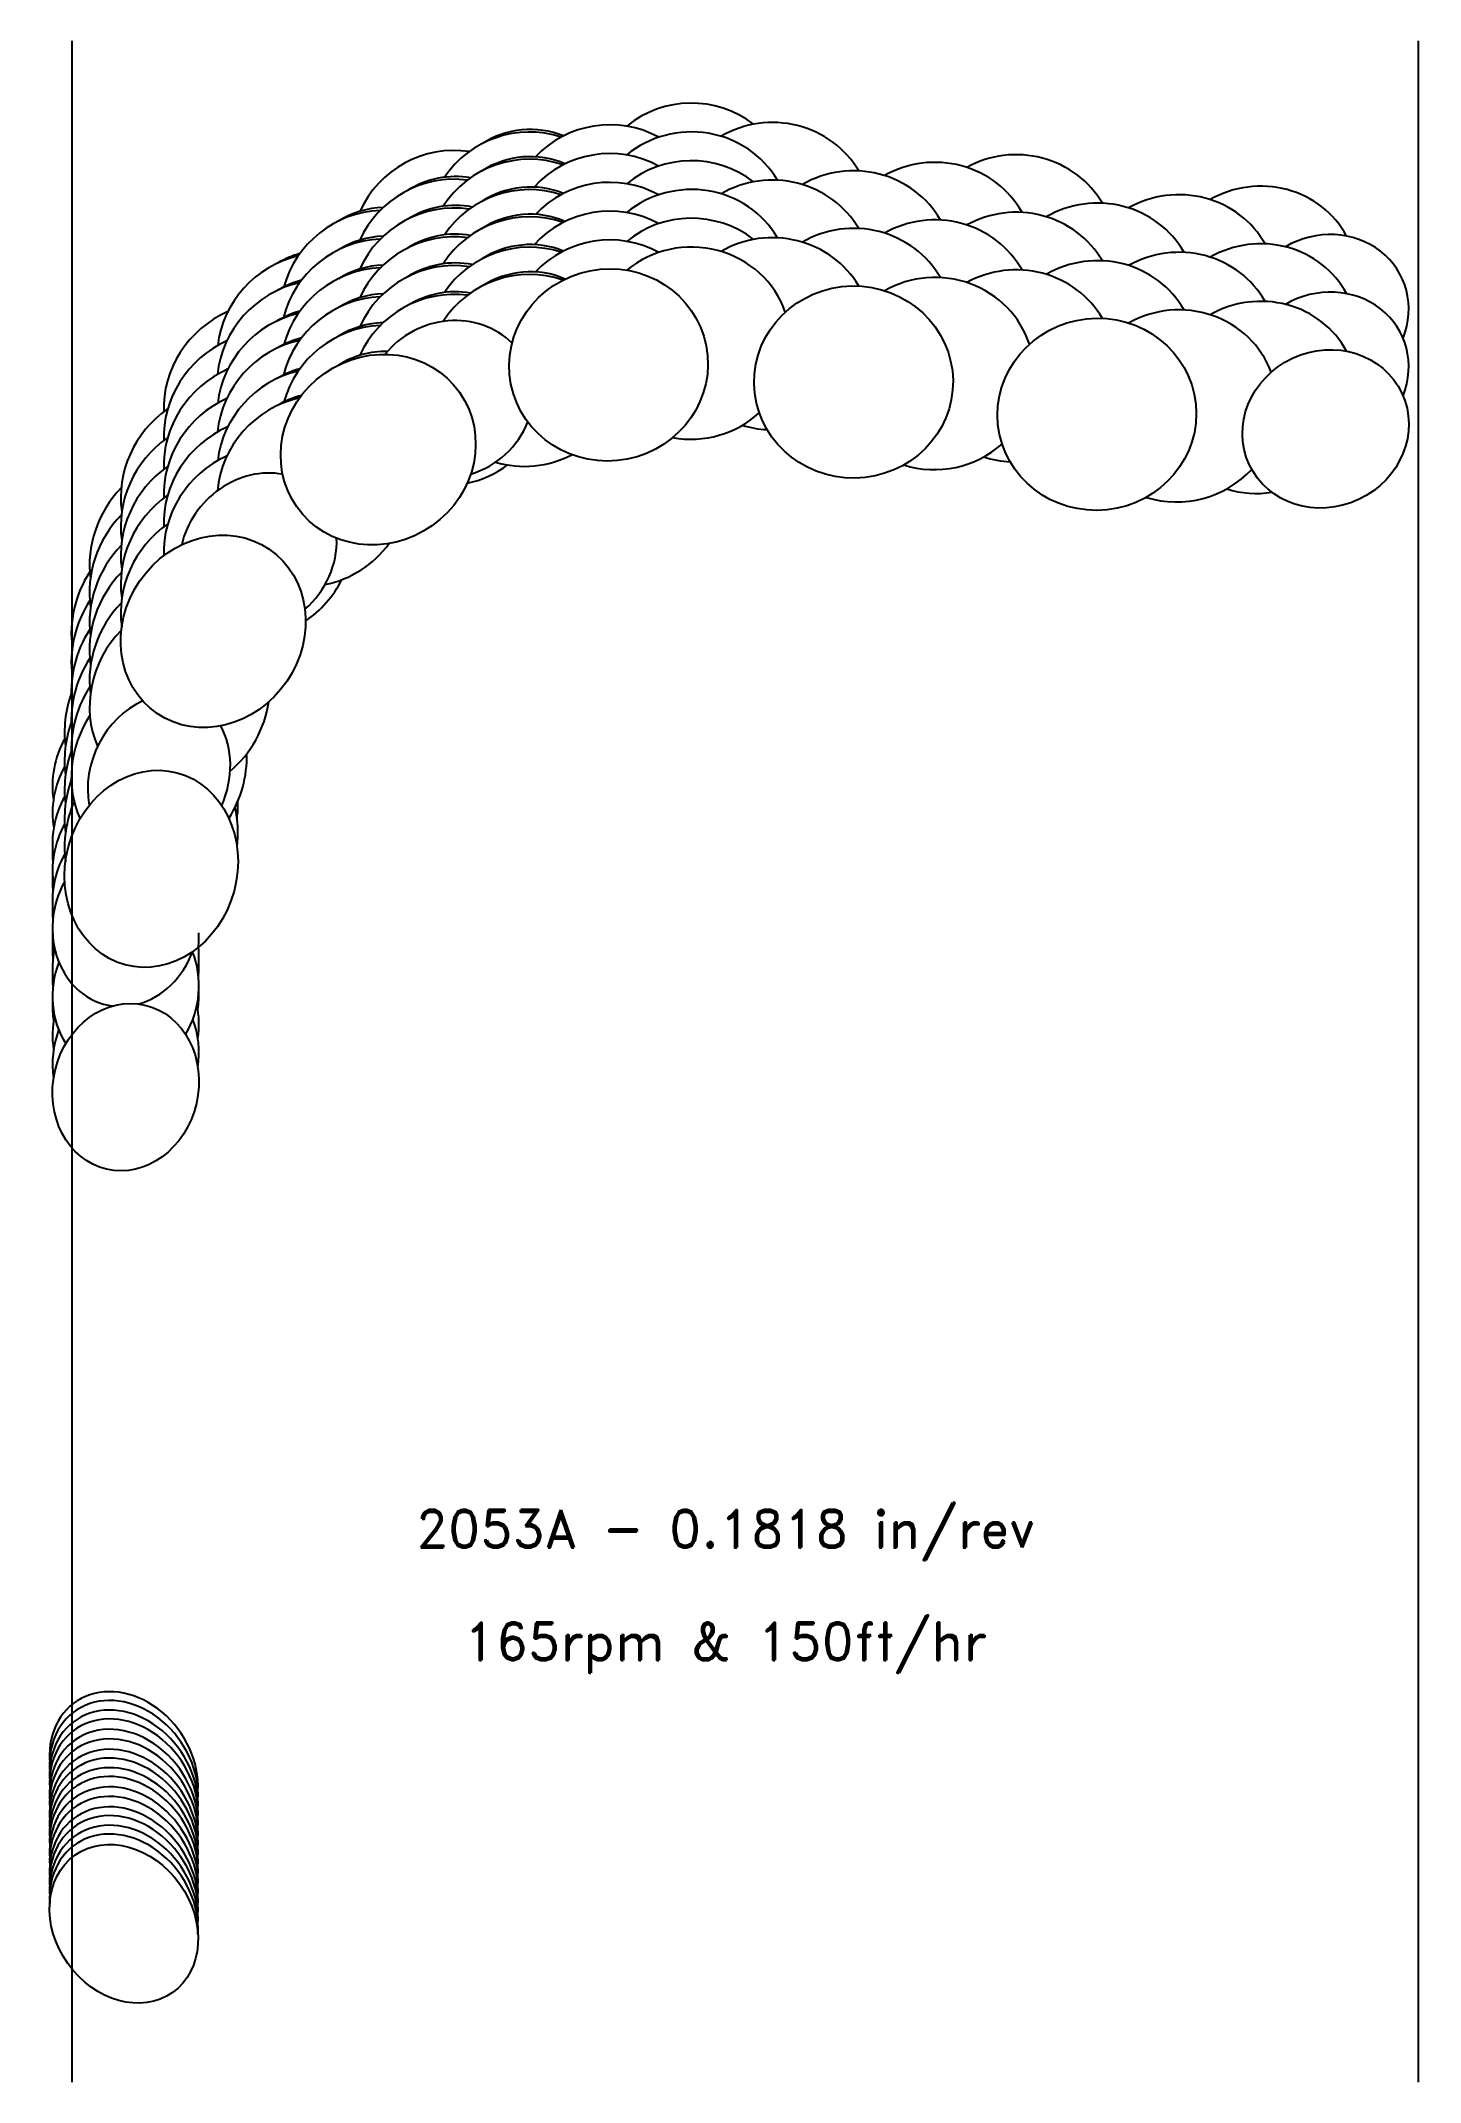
# Model space of a CAD drawing. Header units: inches. Extents: x -4.35 to 0.01, y -5.49 to 0.96.
import ezdxf
from ezdxf.enums import TextEntityAlignment as Align

# ---------------------------------------------------------------- set-up
doc = ezdxf.new("R2010")
doc.units = ezdxf.units.IN
doc.header["$MEASUREMENT"] = 0
for name, color, linetype, true_color in [('Blade_1', 30, 'Continuous', 0xff7f00), ('Blade_2', 7, 'Continuous', 0xcccc00), ('Blade_3', 7, 'Continuous', 0x00cc00), ('Blade_4', 7, 'Continuous', 0x00cccc), ('Blade_5', 7, 'Continuous', 0x0066cc), ('Blade_6', 190, 'Continuous', 0x7f00ff)]:
    doc.layers.add(name, color=color, linetype=linetype, true_color=true_color)
doc.layers.add('Gage_Line', color=7, linetype='Continuous')
doc.styles.add('RomanD', font='romand.shx')

msp = doc.modelspace()

# ---------------------------------------------------------------- linework, layer by layer
at = {"layer": 'Blade_1'}
for centre, major_axis, ratio, start_param, end_param in [((-2.5563, 0.296), (0.3081, 0.0608), 0.965549, 7.13767, 8.513794), ((-1.7832, 0.242), (0.314, 0.0053), 0.965916, 6.774774, 8.378035), ((-1.0152, 0.1401), (0.3122, 0.0333), 0.965532, 6.68098, 8.284417), ((-3.0569, 0.1875), (0.2396, 0.1155), 0.919209, 7.164645, 7.972955), ((-2.5563, 0.1142), (0.3081, 0.0608), 0.965549, 7.13767, 8.513794), ((-3.2836, 0.0286), (0.2567, 0.1809), 0.937745, 7.249135, 8.600926), ((-1.7832, 0.0602), (0.314, 0.0053), 0.965916, 6.774774, 8.378035), ((-0.2933, 0.0941), (0.2409, 0.1128), 0.925937, 5.501097, 7.94864), ((-3.0569, 0.0057), (0.2396, 0.1155), 0.919209, 7.164645, 7.972955), ((-1.0152, -0.0417), (0.3122, 0.0333), 0.965532, 6.68098, 8.284417), ((-3.2836, -0.1532), (0.2567, 0.1809), 0.937745, 7.249135, 8.600926), ((-0.2933, -0.0877), (0.2409, 0.1128), 0.925937, 5.501097, 7.94864), ((-3.0569, -0.1761), (0.2396, 0.1155), 0.919209, 6.591741, 8.333335), ((-3.6625, -0.2961), (0.1804, 0.1954), 0.871578, 7.489469, 7.53433), ((-3.0569, -0.1761), (0.2396, 0.1155), 0.919209, 4.547044, 5.508906), ((-3.8043, -0.5451), (0.1769, 0.2594), 0.895109, 7.449479, 8.655959), ((-3.6625, -0.4779), (0.1804, 0.1954), 0.871578, 7.489469, 7.53433), ((-3.6625, -0.6597), (0.1804, 0.1954), 0.871578, 6.779872, 8.433824), ((-3.8043, -0.7269), (0.1769, 0.2594), 0.895109, 7.449479, 8.655959), ((-3.6625, -0.6597), (0.1804, 0.1954), 0.871578, 4.593398, 5.570371), ((-3.9753, -1.3694), (0.1046, 0.2446), 0.81513, 6.995952, 8.541377), ((-3.9998, -1.295), (0.0819, 0.3031), 0.861668, 1.47682, 2.021486), ((-3.9753, -1.3694), (0.1046, 0.2446), 0.81513, 4.69697, 5.722895), ((-3.9998, -1.4768), (0.0819, 0.3031), 0.861668, 1.47682, 2.021486), ((-3.9998, -1.4768), (0.0819, 0.3031), 0.861668, 4.869167, 5.045007), ((-4.0805, -1.9841), (0.0605, 0.259), 0.861297, 1.7783, 1.951), ((-4.0805, -1.9841), (0.0605, 0.259), 0.861297, 4.861866, 5.034567), ((-4.0805, -2.1659), (0.0605, 0.259), 0.861297, 1.603883, 2.008881), ((-4.0805, -2.1659), (0.0605, 0.259), 0.861297, 4.803985, 5.208983), ((-4.0866, -4.6259), (-0.154, 0.2169), 0.81468, 3.867022, 7.265941), ((-4.0866, -4.8077), (-0.154, 0.2169), 0.81468, 3.934078, 7.198886)]:
    msp.add_ellipse(centre, major_axis=major_axis, ratio=ratio, start_param=start_param, end_param=end_param, dxfattribs=at)
for centre, major_axis, ratio in [((-2.5563, -0.0676), (0.3081, 0.0608), 0.965549), ((-1.7832, -0.1216), (0.314, 0.0053), 0.965916), ((-1.0152, -0.2235), (0.3122, 0.0333), 0.965532), ((-3.2836, -0.335), (0.2567, 0.1809), 0.937745), ((-0.2933, -0.2695), (0.2409, 0.1128), 0.925937), ((-3.8043, -0.9087), (0.1769, 0.2594), 0.895109), ((-3.9998, -1.6586), (0.0819, 0.3031), 0.861668), ((-4.0805, -2.3477), (0.0605, 0.259), 0.861297), ((-4.0866, -4.9895), (-0.154, 0.2169), 0.81468)]:
    msp.add_ellipse(centre, major_axis=major_axis, ratio=ratio, dxfattribs=at)
at = {"layer": 'Blade_2'}
for centre, major_axis, ratio, start_param, end_param in [((-2.8137, 0.2788), (0.2952, 0.107), 0.96046, 7.14735, 8.52767), ((-2.8137, 0.097), (0.2952, 0.107), 0.96046, 7.14735, 8.52767), ((-3.2836, 0.0903), (0.2226, 0.1456), 0.904429, 7.259024, 7.825078), ((-2.8137, -0.0848), (0.2952, 0.107), 0.96046, 7.14735, 8.52767), ((-3.4885, -0.1022), (0.2323, 0.2113), 0.924598, 7.296949, 8.631855), ((-3.2836, -0.0915), (0.2226, 0.1456), 0.904429, 7.259024, 7.825078), ((-3.4885, -0.284), (0.2323, 0.2113), 0.924598, 7.296949, 8.631855), ((-3.2836, -0.2733), (0.2226, 0.1456), 0.904429, 7.205692, 7.825078), ((-3.4885, -0.4658), (0.2323, 0.2113), 0.924598, 7.296949, 8.644088), ((-2.8137, -0.0848), (0.2952, 0.107), 0.96046, 4.053574, 4.848224), ((-3.91, -0.7522), (0.1471, 0.2774), 0.878897, 7.529797, 8.555036), ((-3.4885, -0.4658), (0.2323, 0.2113), 0.924598, 4.136049, 4.923173), ((-3.91, -0.934), (0.1471, 0.2774), 0.878897, 7.529797, 8.555036), ((-3.91, -1.1158), (0.1471, 0.2774), 0.878897, 7.529797, 8.824638), ((-3.91, -1.1158), (0.1471, 0.2774), 0.878897, 4.277826, 5.097176), ((-4.0805, -1.4654), (0.0605, 0.259), 0.861297, 1.250243, 2.018614), ((-4.0805, -1.6472), (0.0605, 0.259), 0.861297, 1.250243, 2.018614), ((-4.0805, -1.829), (0.0605, 0.259), 0.861297, 1.250243, 3.225111), ((-4.0805, -1.829), (0.0605, 0.259), 0.861297, 3.587756, 4.558115), ((-4.0866, -4.5931), (-0.154, 0.2169), 0.81468, 3.928896, 7.204067), ((-4.0866, -4.7749), (-0.154, 0.2169), 0.81468, 3.928896, 7.204067), ((-4.0866, -4.9567), (-0.154, 0.2169), 0.81468, 3.928896, 7.204067)]:
    msp.add_ellipse(centre, major_axis=major_axis, ratio=ratio, start_param=start_param, end_param=end_param, dxfattribs=at)
at = {"layer": 'Blade_3'}
for centre, major_axis, ratio, start_param, end_param in [((-2.2961, 0.3648), (0.3135, 0.018), 0.96582, 6.744414, 8.502292), ((-2.8137, 0.3401), (0.253, 0.0822), 0.932802, 7.087945, 8.132816), ((-1.5272, 0.2688), (0.3138, 0.0115), 0.965879, 6.744208, 8.346814), ((-3.0569, 0.2169), (0.2779, 0.1462), 0.949718, 7.212783, 8.547746), ((-2.2961, 0.183), (0.3135, 0.018), 0.96582, 6.744414, 8.502292), ((-0.7596, 0.1665), (0.3092, 0.0547), 0.96484, 6.612388, 8.202597), ((-2.8137, 0.1583), (0.253, 0.0822), 0.932802, 7.087945, 8.132816), ((-1.5272, 0.087), (0.3138, 0.0115), 0.965879, 6.744208, 8.346814), ((-3.0569, 0.0351), (0.2779, 0.1462), 0.949718, 7.212783, 8.547746), ((-2.2961, 0.0012), (0.3135, 0.018), 0.96582, 6.552174, 8.502292), ((-0.7596, -0.0153), (0.3092, 0.0547), 0.96484, 6.612388, 8.202597), ((-3.4885, -0.041), (0.2027, 0.1723), 0.888522, 7.354471, 7.667051), ((-2.8137, -0.0235), (0.253, 0.0822), 0.932802, 7.087945, 8.132816), ((-1.5272, -0.0948), (0.3138, 0.0115), 0.965879, 6.556174, 8.346814), ((-3.0569, -0.1467), (0.2779, 0.1462), 0.949718, 7.212783, 8.547746), ((-0.7596, -0.1971), (0.3092, 0.0547), 0.96484, 6.462348, 8.202597), ((-3.6625, -0.2663), (0.2055, 0.2374), 0.910368, 7.381088, 8.654651), ((-3.4885, -0.2228), (0.2027, 0.1723), 0.888522, 7.354471, 7.667051), ((-3.6625, -0.4481), (0.2055, 0.2374), 0.910368, 7.381088, 8.654651), ((-3.4885, -0.4046), (0.2027, 0.1723), 0.888522, 7.354471, 7.667051), ((-2.2961, 0.0012), (0.3135, 0.018), 0.96582, 4.470881, 5.412772), ((-1.5272, -0.0948), (0.3138, 0.0115), 0.965879, 4.36059, 5.421591), ((-3.6625, -0.6299), (0.2055, 0.2374), 0.910368, 7.381088, 8.654651), ((-3.0569, -0.1467), (0.2779, 0.1462), 0.949718, 4.42384, 4.874817), ((-0.7596, -0.1971), (0.3092, 0.0547), 0.96484, 4.218787, 5.380976), ((-3.6625, -0.6299), (0.2055, 0.2374), 0.910368, 4.429314, 4.986343), ((-3.9753, -0.9752), (0.1164, 0.2916), 0.861773, 7.624967, 8.436225), ((-3.9753, -1.157), (0.1164, 0.2916), 0.861773, 7.624967, 8.436225), ((-3.9753, -1.3388), (0.1164, 0.2916), 0.861773, 7.624967, 8.737953), ((-3.9753, -1.3388), (0.1164, 0.2916), 0.861773, 4.496159, 5.18466), ((-4.0805, -1.6812), (0.0605, 0.259), 0.861297, 1.771256, 1.953531), ((-4.0805, -1.863), (0.0605, 0.259), 0.861297, 1.771256, 2.008881), ((-4.0805, -2.0448), (0.0605, 0.259), 0.861297, 4.365264, 5.398729), ((-4.0805, -2.0448), (0.0605, 0.259), 0.861297, 1.414138, 2.447602), ((-4.0866, -4.5653), (-0.154, 0.2169), 0.81468, 3.939183, 7.19378), ((-4.0866, -4.7471), (-0.154, 0.2169), 0.81468, 3.939183, 7.19378), ((-4.0866, -4.9289), (-0.154, 0.2169), 0.81468, 3.939183, 7.19378)]:
    msp.add_ellipse(centre, major_axis=major_axis, ratio=ratio, start_param=start_param, end_param=end_param, dxfattribs=at)
at = {"layer": 'Blade_4'}
for centre, major_axis, ratio, start_param, end_param in [((-2.5563, 0.387), (0.3081, 0.0608), 0.965549, 7.137594, 8.492488), ((-3.0569, 0.2784), (0.2396, 0.1155), 0.919209, 7.187393, 7.973625), ((-2.5563, 0.2052), (0.3081, 0.0608), 0.965549, 7.137594, 8.492488), ((-3.2836, 0.1195), (0.2567, 0.1809), 0.937745, 7.249075, 8.581216), ((-3.0569, 0.0966), (0.2396, 0.1155), 0.919209, 7.187393, 7.973625), ((-2.5563, 0.0234), (0.3081, 0.0608), 0.965549, 7.137594, 8.492488), ((-3.2836, -0.0623), (0.2567, 0.1809), 0.937745, 7.249075, 8.581216), ((-3.0569, -0.0852), (0.2396, 0.1155), 0.919209, 7.187393, 7.973625), ((-3.6625, -0.2052), (0.1804, 0.1954), 0.871578, 7.504507, 7.534943), ((-3.2836, -0.2441), (0.2567, 0.1809), 0.937745, 7.249075, 8.581216), ((-3.6625, -0.387), (0.1804, 0.1954), 0.871578, 7.504507, 7.534943), ((-3.8043, -0.4542), (0.1769, 0.2594), 0.895109, 7.449453, 8.65599), ((-3.6625, -0.5688), (0.1804, 0.1954), 0.871578, 7.504507, 7.534943), ((-3.8043, -0.636), (0.1769, 0.2594), 0.895109, 7.449453, 8.65599), ((-3.8043, -0.8178), (0.1769, 0.2594), 0.895109, 7.449453, 8.65599), ((-3.9998, -1.2041), (0.0819, 0.3031), 0.861668, 1.47682, 2.021515), ((-3.9998, -1.3859), (0.0819, 0.3031), 0.861668, 1.47682, 2.021515), ((-3.9998, -1.5677), (0.0819, 0.3031), 0.861668, 1.400143, 2.021515), ((-3.9998, -1.5677), (0.0819, 0.3031), 0.861668, 4.869138, 5.277978), ((-4.0805, -1.8932), (0.0605, 0.259), 0.861297, 4.861866, 5.034532), ((-4.0805, -1.8932), (0.0605, 0.259), 0.861297, 1.778334, 1.951), ((-4.0805, -2.075), (0.0605, 0.259), 0.861297, 4.80395, 5.034532), ((-4.0805, -2.075), (0.0605, 0.259), 0.861297, 1.778334, 2.008916), ((-4.0805, -2.2568), (0.0605, 0.259), 0.861297, 1.421867, 2.008916), ((-4.0805, -2.2568), (0.0605, 0.259), 0.861297, 4.80395, 5.390999), ((-4.0866, -4.535), (-0.154, 0.2169), 0.81468, 3.934041, 7.198923), ((-4.0866, -4.7168), (-0.154, 0.2169), 0.81468, 3.934041, 7.198923), ((-4.0866, -4.8986), (-0.154, 0.2169), 0.81468, 3.934041, 7.198923)]:
    msp.add_ellipse(centre, major_axis=major_axis, ratio=ratio, start_param=start_param, end_param=end_param, dxfattribs=at)
at = {"layer": 'Blade_5'}
for centre, major_axis, ratio, start_param, end_param in [((-2.8137, 0.3646), (0.2952, 0.107), 0.96046, 7.167266, 8.506298), ((-2.0393, 0.3945), (0.314, 0.0006), 0.965926, 6.800104, 8.39443), ((-1.2711, 0.2929), (0.3133, 0.0202), 0.965781, 6.734213, 8.307393), ((-2.0393, 0.2127), (0.314, 0.0006), 0.965926, 6.800104, 8.39443), ((-2.8137, 0.1828), (0.2952, 0.107), 0.96046, 7.167266, 8.506298), ((-0.5044, 0.1935), (0.2992, 0.0952), 0.96241, 6.465171, 8.068736), ((-3.2836, 0.1812), (0.2226, 0.1456), 0.904429, 7.258736, 7.826853), ((-1.2711, 0.1111), (0.3133, 0.0202), 0.965781, 6.734213, 8.307393), ((-2.8137, 0.001), (0.2952, 0.107), 0.96046, 7.167266, 8.506298), ((-2.0393, 0.0309), (0.314, 0.0006), 0.965926, 6.800104, 8.39443), ((-0.5044, 0.0117), (0.2992, 0.0952), 0.96241, 6.465171, 8.068736), ((-3.4885, -0.0163), (0.2323, 0.2113), 0.924598, 7.311014, 8.614098), ((-3.2836, -0.0006), (0.2226, 0.1456), 0.904429, 7.258736, 7.826853), ((-1.2711, -0.0707), (0.3133, 0.0202), 0.965781, 6.734213, 8.307393), ((-0.5044, -0.1701), (0.2992, 0.0952), 0.96241, 6.465171, 8.068736), ((-3.4885, -0.1981), (0.2323, 0.2113), 0.924598, 7.311014, 8.614098), ((-3.2836, -0.1824), (0.2226, 0.1456), 0.904429, 7.258736, 7.826853), ((-3.4885, -0.3799), (0.2323, 0.2113), 0.924598, 7.311014, 8.614098), ((-2.0393, 0.0309), (0.314, 0.0006), 0.965926, 4.403052, 4.657124), ((-1.2711, -0.0707), (0.3133, 0.0202), 0.965781, 4.322148, 4.59261), ((-3.91, -0.6664), (0.1471, 0.2774), 0.878897, 7.532444, 8.538282), ((-0.5044, -0.1701), (0.2992, 0.0952), 0.96241, 4.087168, 4.549343), ((-3.91, -0.8482), (0.1471, 0.2774), 0.878897, 7.532444, 8.538282), ((-3.91, -1.03), (0.1471, 0.2774), 0.878897, 7.532444, 8.538282), ((-4.0805, -1.3796), (0.0605, 0.259), 0.861297, 1.248349, 1.9992), ((-4.0805, -1.5614), (0.0605, 0.259), 0.861297, 1.248349, 1.9992), ((-4.0805, -1.7432), (0.0605, 0.259), 0.861297, 1.248349, 1.9992), ((-4.0866, -4.5072), (-0.154, 0.2169), 0.81468, 3.939183, 7.19378), ((-4.0866, -4.689), (-0.154, 0.2169), 0.81468, 3.939183, 7.19378), ((-4.0866, -4.8708), (-0.154, 0.2169), 0.81468, 3.939183, 7.19378)]:
    msp.add_ellipse(centre, major_axis=major_axis, ratio=ratio, start_param=start_param, end_param=end_param, dxfattribs=at)
at = {"layer": 'Blade_6'}
for centre, major_axis, ratio, start_param, end_param in [((-2.2961, 0.4557), (0.3135, 0.018), 0.96582, 7.118913, 8.502292), ((-2.8137, 0.426), (0.253, 0.0822), 0.932802, 7.111213, 8.131002), ((-3.0569, 0.3078), (0.2779, 0.1462), 0.949718, 7.194014, 8.547542), ((-2.2961, 0.2739), (0.3135, 0.018), 0.96582, 7.118913, 8.502292), ((-2.8137, 0.2442), (0.253, 0.0822), 0.932802, 7.111213, 8.131002), ((-3.0569, 0.126), (0.2779, 0.1462), 0.949718, 7.194014, 8.547542), ((-2.2961, 0.0921), (0.3135, 0.018), 0.96582, 7.118913, 8.502292), ((-2.8137, 0.0624), (0.253, 0.0822), 0.932802, 7.111213, 8.131002), ((-3.4885, 0.0448), (0.2027, 0.1723), 0.888522, 7.373448, 7.665287), ((-3.0569, -0.0558), (0.2779, 0.1462), 0.949718, 7.194014, 8.547542), ((-3.6625, -0.1754), (0.2055, 0.2374), 0.910368, 7.369939, 8.654651), ((-3.4885, -0.137), (0.2027, 0.1723), 0.888522, 7.373448, 7.665287), ((-3.6625, -0.3572), (0.2055, 0.2374), 0.910368, 7.369939, 8.654651), ((-3.4885, -0.3188), (0.2027, 0.1723), 0.888522, 7.373448, 7.665287), ((-3.6625, -0.539), (0.2055, 0.2374), 0.910368, 7.369939, 8.654651), ((-3.9753, -0.8843), (0.1164, 0.2916), 0.861773, 7.626983, 8.436255), ((-3.9753, -1.0661), (0.1164, 0.2916), 0.861773, 7.626983, 8.436255), ((-3.9753, -1.2479), (0.1164, 0.2916), 0.861773, 7.626983, 8.436255), ((-4.0805, -1.5903), (0.0605, 0.259), 0.861297, 1.780851, 1.943925), ((-4.0805, -1.7721), (0.0605, 0.259), 0.861297, 1.780851, 1.943925), ((-4.0805, -1.9539), (0.0605, 0.259), 0.861297, 1.596653, 2.008916), ((-4.0805, -1.9539), (0.0605, 0.259), 0.861297, 4.80395, 5.092593), ((-4.0866, -4.6562), (-0.154, 0.2169), 0.81468, 3.928896, 7.204067), ((-4.0866, -4.838), (-0.154, 0.2169), 0.81468, 3.928896, 7.204067)]:
    msp.add_ellipse(centre, major_axis=major_axis, ratio=ratio, start_param=start_param, end_param=end_param, dxfattribs=at)
at = {"layer": 'Gage_Line'}
for p, q in [((-4.25, -5.4895), (-4.25, 0.9557)), ((0, -5.4895), (0, 0.9557))]:
    msp.add_line(p, q, dxfattribs=at)

# ---------------------------------------------------------------- texts
at = {"style": 'RomanD'}
for s, p in [('2053A - 0.1818 in/rev', (-2.1875, -3.7421)), ('165rpm & 150ft/hr', (-2.1895, -4.0976))]:
    msp.add_text(s, height=0.11875, dxfattribs=at).set_placement(p, align=Align.MIDDLE_CENTER)

doc.saveas('drawing.dxf')
